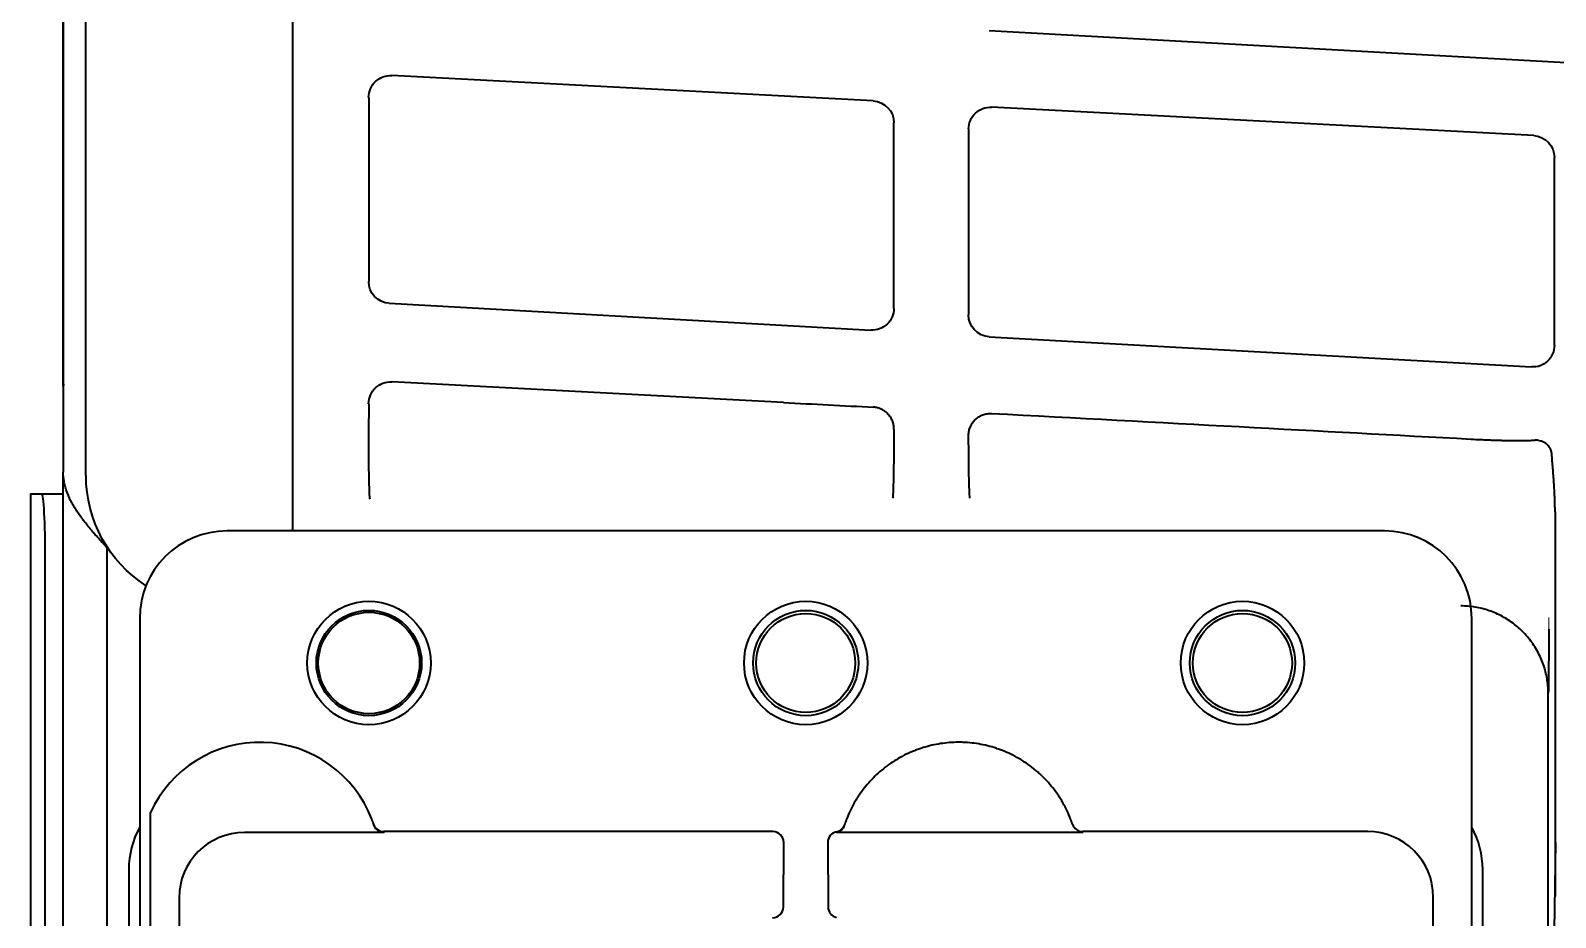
# Model space of a CAD drawing. Extents: x 5997 to 10491, y -672 to 3388.
# Drawn here: x 8371.6 to 8441.4, y 3231.1 to 3271.7 of the extents above; entities that cross this region are included whole.
import ezdxf

# ---------------------------------------------------------------- set-up
doc = ezdxf.new("R2010")
doc.units = 0
doc.header["$LTSCALE"] = 5
doc.layers.add('1', color=7, linetype='CONTINUOUS', true_color=0xffffff)

msp = doc.modelspace()

# ---------------------------------------------------------------- linework, layer by layer
at = {"layer": '1', "color": 7, "linetype": 'Continuous', "lineweight": 35}
for p, q in [((8374.114, 3251.359), (8374.114, 3313.296)), ((8373.073, 3312.329), (8373.073, 3255.533)), ((8373.075, 3255.518), (8373.075, 3312.328)), ((8383.583, 3248.826), (8383.583, 3304.576)), ((8415.475, 3271.739), (8699.86, 3255.886)), ((8410.167, 3268.513), (8388.112, 3269.672)), ((8387.059, 3268.673), (8387.059, 3260.248)), ((8440.41, 3266.925), (8415.583, 3268.229)), ((8411.113, 3259.017), (8411.113, 3267.516)), ((8414.529, 3267.231), (8414.529, 3258.716)), ((8441.356, 3257.331), (8441.356, 3265.928)), ((8388.004, 3259.249), (8410.059, 3258.02)), ((8415.475, 3257.718), (8440.302, 3256.334)), ((8406.058, 3254.709), (8388.112, 3255.651)), ((8373.073, 3255.533), (8373.075, 3255.518)), ((8373.073, 3255.463), (8373.073, 3251.526)), ((8373.078, 3255.497), (8373.074, 3255.472)), ((8373.078, 3251.666), (8373.078, 3255.486)), ((8387.059, 3254.653), (8387.059, 3253.981)), ((8373.073, 2431.526), (8373.073, 3251.526)), ((8371.573, 3250.526), (8371.573, 2414.526)), ((8371.576, 3250.526), (8371.573, 3250.526)), ((8371.576, 3250.526), (8372.094, 3250.526)), ((8372.094, 3250.526), (8373.073, 3250.526)), ((8441.384, 3249.704), (8441.384, 3232.106)), ((8433.573, 3248.826), (8380.572, 3248.826)), ((8375.073, 3248.108), (8375.073, 3207.375)), ((8372.251, 2417.526), (8372.251, 3247.526)), ((8376.573, 3244.827), (8376.573, 3167.826)), ((8437.573, 3167.826), (8437.573, 3244.827)), ((8441.073, 3241.403), (8441.073, 3241.396)), ((8441.073, 3214.253), (8441.073, 3241.396)), ((8377.073, 3230.208), (8377.073, 3235.944)), ((8419.294, 3235.383), (8419.287, 3235.404)), ((8387.774, 3235.024), (8381.375, 3235.024)), ((8405.566, 3235.063), (8387.76, 3235.063)), ((8419.774, 3235.024), (8408.599, 3235.024)), ((8432.81, 3235.063), (8419.761, 3235.063)), ((8406.051, 3231.616), (8406.066, 3234.563)), ((8408.079, 3234.563), (8408.094, 3231.616)), ((8440.973, 3208.526), (8441.427, 3234.561)), ((8376.073, 3233.327), (8376.073, 3209.278)), ((8438.073, 3179.326), (8438.073, 3233.327)), ((8378.375, 3232.024), (8378.375, 3228.428)), ((8435.81, 3207.832), (8435.81, 3232.064))]:
    msp.add_line(p, q, dxfattribs=at)
at = {"layer": '1', "color": 51, "linetype": 'Continuous', "lineweight": 13}
for p, q in [((8373.073, 3255.533), (8373.073, 3255.533)), ((8373.074, 3255.463), (8373.073, 3255.463)), ((8441.073, 3241.403), (8441.077, 3241.417))]:
    msp.add_line(p, q, dxfattribs=at)
at = {"layer": '1', "color": 7, "linetype": 'Continuous', "lineweight": 35}
for centre, radius in [((8387.073, 3242.782), 2.825), ((8387.073, 3242.782), 2.411), ((8407.073, 3242.782), 2.825), ((8407.073, 3242.782), 2.411), ((8427.073, 3242.782), 2.825), ((8427.073, 3242.782), 2.411), ((8387.073, 3242.782), 2.32), ((8407.073, 3242.782), 2.267), ((8427.073, 3242.782), 2.267)]:
    msp.add_circle(centre, radius, dxfattribs=at)
msp.add_arc((8382.073, 3233.652), 5.5, 21.10696, 155.38002, dxfattribs=at)
at = {"layer": '1', "color": 7, "linetype": 'Continuous', "lineweight": 35, "extrusion": (0, 0, -1)}
for centre, major_axis, ratio, start_param, end_param in [((8388.058, 3268.674), (-0.829, -0.56), 0.999069, 0.594221, 2.218099), ((8410.112, 3267.515), (-0.996, -0.091), 0.99936, 1.71631, 3.232194), ((8415.529, 3267.231), (-0.829, -0.56), 0.999069, 0.594221, 2.218099), ((8440.356, 3265.927), (-0.996, -0.091), 0.99936, 1.71631, 3.232194), ((8388.058, 3260.247), (0.821, -0.571), 0.999112, 1.017308, 2.533193), ((8410.112, 3259.018), (0.996, -0.089), 0.999321, 6.194725, 7.818603), ((8415.529, 3258.716), (0.821, -0.571), 0.999112, 1.017308, 2.533193), ((8440.356, 3257.332), (0.996, -0.089), 0.999321, 6.194725, 7.818603), ((8388.058, 3254.653), (-0.829, -0.56), 0.999069, 0.594221, 2.218099), ((8402.472, 3254.703), (68.448, -3.585), 0.002827, 4.764653, 4.824887), ((8387.123, 3253.981), (0, -3.7), 0.017454, 0.052356, 1.570818), ((8402.472, 3254.703), (68.448, -3.585), 0.002827, 4.904975, 5.249826), ((8411.048, 3254.017), (0, -3.7), 0.017473, 4.854413, 6.230773), ((8414.594, 3254.025), (0, -3.7), 0.017454, 0.052356, 1.34729), ((8380.12, 3251.374), (-4.251, -4.251), 0.997946, 6.0701, 7.067214)]:
    msp.add_ellipse(centre, major_axis=major_axis, ratio=ratio, start_param=start_param, end_param=end_param, dxfattribs=at)
at = {"layer": '1', "color": 7, "linetype": 'Continuous', "lineweight": 35}
for centre, major_axis, ratio, start_param, end_param in [((8372.406, 3255.533), (0, -2), 0.333523, 1.55335, 1.570793), ((8356.612, 3255.533), (16.463, -0.034), 0.121466, 6.270991, 6.300279), ((8372.406, 3255.533), (0.026, -2), 0.333349, 1.531552, 1.548995), ((8375.074, 3359.841), (-1.998, -104.324), 0.000761, 6.278374, 6.306074), ((8372.094, 3247.526), (0, -3), 0.052336, 1.570796, 3.141593), ((8380.573, 3244.826), (2.829, -2.829), 0.999695, 2.356347, 3.926839), ((8433.572, 3244.826), (-2.829, -2.829), 0.999695, 2.356347, 3.926839), ((8382.065, 3233.65), (-5.228, -1.734), 0.999252, 3.138522, 3.145428), ((8387.76, 3235.563), (0.474, 0.159), 0.999831, 3.141593, 4.388346), ((8408.379, 3235.543), (-0.473, 0.161), 0.999761, 2.10121, 3.149501), ((8419.761, 3235.563), (0.475, 0.157), 0.999831, 3.145682, 4.39242), ((8380.073, 3233.326), (-2.829, 2.829), 0.999695, 0.279915, 0.785246), ((8381.376, 3232.023), (-2.122, 2.122), 0.999695, 5.497939, 7.068431), ((8382.072, 3233.152), (-5.684, -1.924), 0.999938, 3.132345, 3.139281), ((8405.566, 3234.563), (-0.224, -0.448), 0.999239, 2.03449, 3.605134), ((8408.579, 3234.563), (0.224, -0.448), 0.999239, 2.880101, 4.248696), ((8408.599, 3234.524), (0.224, -0.447), 0.99981, 2.678052, 2.916971), ((8432.809, 3232.063), (-2.122, -2.122), 0.999543, 2.356347, 3.926839), ((8434.072, 3233.326), (2.829, 2.829), 0.999695, 5.497939, 6.003271), ((8405.551, 3231.619), (-0.447, -0.224), 0.99981, 1.107255, 2.677899), ((8408.594, 3231.619), (0.447, -0.224), 0.99981, 3.605286, 4.952817)]:
    msp.add_ellipse(centre, major_axis=major_axis, ratio=ratio, start_param=start_param, end_param=end_param, dxfattribs=at)
for points, degree in [([(8373.077, 3255.552), (8373.078, 3255.531), (8373.078, 3255.509), (8373.078, 3255.488)], 3), ([(8441.073, 3241.403), (8441.073, 3241.513), (8441.063, 3241.733), (8441.022, 3242.061), (8440.954, 3242.384), (8440.859, 3242.701), (8440.739, 3243.008), (8440.593, 3243.305), (8440.424, 3243.589), (8440.231, 3243.857), (8440.017, 3244.109), (8439.783, 3244.343), (8439.531, 3244.556), (8439.262, 3244.748), (8438.977, 3244.917), (8438.68, 3245.062), (8438.372, 3245.182), (8438.055, 3245.276), (8437.731, 3245.344), (8437.403, 3245.385), (8437.182, 3245.394), (8437.072, 3245.394)], 3), ([(8408.853, 3235.385), (8408.848, 3235.371), (8408.843, 3235.357), (8408.838, 3235.342)], 3), ([(8419.294, 3235.383), (8419.299, 3235.367)], 1)]:
    msp.add_open_spline(points, degree=degree, dxfattribs=at)
for points, degree, knots in [([(8411.112, 3253.494), (8411.112, 3253.525), (8411.11, 3253.557), (8411.104, 3253.621), (8411.1, 3253.652), (8411.082, 3253.745), (8411.065, 3253.805), (8411.03, 3253.893), (8411.016, 3253.922), (8410.988, 3253.978), (8410.972, 3254.006), (8410.921, 3254.085), (8410.883, 3254.135), (8410.795, 3254.227), (8410.748, 3254.269), (8410.683, 3254.315), (8410.67, 3254.324), (8410.643, 3254.341), (8410.603, 3254.366), (8410.533, 3254.403), (8410.475, 3254.426), (8410.431, 3254.442), (8410.416, 3254.447), (8410.385, 3254.456), (8410.37, 3254.46), (8410.293, 3254.48), (8410.23, 3254.489), (8410.167, 3254.492)], 3, [0, 0, 0, 0, 0.0625, 0.0625, 0.125, 0.125, 0.25, 0.25, 0.3125, 0.3125, 0.375, 0.375, 0.5, 0.5, 0.625, 0.625, 0.65625, 0.65625, 0.6875, 0.75, 0.8125, 0.8125, 0.84375, 0.84375, 0.875, 0.875, 1, 1, 1, 1]), ([(8414.531, 3253.205), (8414.531, 3253.239), (8414.532, 3253.273), (8414.538, 3253.324), (8414.54, 3253.341), (8414.545, 3253.375), (8414.548, 3253.391), (8414.565, 3253.474), (8414.585, 3253.539), (8414.625, 3253.631), (8414.64, 3253.662), (8414.664, 3253.707), (8414.673, 3253.721), (8414.691, 3253.75), (8414.719, 3253.793), (8414.75, 3253.833), (8414.794, 3253.885), (8414.818, 3253.909), (8414.891, 3253.979), (8414.944, 3254.021), (8415.016, 3254.065), (8415.031, 3254.074), (8415.06, 3254.09), (8415.076, 3254.098), (8415.121, 3254.121), (8415.152, 3254.134), (8415.247, 3254.169), (8415.312, 3254.186), (8415.414, 3254.202), (8415.447, 3254.205), (8415.515, 3254.208), (8415.549, 3254.208), (8415.583, 3254.206)], 3, [0, 0, 0, 0, 0.0625, 0.0625, 0.09375, 0.09375, 0.125, 0.125, 0.25, 0.25, 0.3125, 0.3125, 0.34375, 0.34375, 0.375, 0.4375, 0.4375, 0.5, 0.5, 0.625, 0.625, 0.65625, 0.65625, 0.6875, 0.6875, 0.75, 0.75, 0.875, 0.875, 0.9375, 0.9375, 1, 1, 1, 1]), ([(8437.522, 3253.034), (8437.685, 3253.025), (8437.846, 3253.017), (8438.045, 3253.008), (8438.085, 3253.006), (8438.164, 3253.003), (8438.282, 3252.998), (8438.398, 3252.994), (8438.625, 3252.985), (8438.771, 3252.981), (8438.949, 3252.976), (8438.984, 3252.976), (8439.054, 3252.974), (8439.158, 3252.972), (8439.257, 3252.97), (8439.354, 3252.969), (8439.386, 3252.968), (8439.449, 3252.967), (8439.542, 3252.967), (8439.63, 3252.966), (8439.799, 3252.966), (8439.904, 3252.967), (8440.049, 3252.969), (8440.096, 3252.97), (8440.163, 3252.971), (8440.185, 3252.972), (8440.227, 3252.973), (8440.247, 3252.974), (8440.347, 3252.978), (8440.417, 3252.982), (8440.478, 3252.986)], 3, [0, 0, 0, 0, 0.125, 0.125, 0.15625, 0.15625, 0.1875, 0.25, 0.25, 0.375, 0.375, 0.40625, 0.40625, 0.4375, 0.5, 0.5, 0.53125, 0.53125, 0.5625, 0.625, 0.625, 0.75, 0.75, 0.8125, 0.8125, 0.84375, 0.84375, 0.875, 0.875, 1, 1, 1, 1]), ([(8441.238, 3252.356), (8441.236, 3252.379), (8441.233, 3252.402), (8441.224, 3252.448), (8441.212, 3252.492), (8441.196, 3252.535), (8441.178, 3252.577), (8441.168, 3252.598), (8441.133, 3252.659), (8441.106, 3252.696), (8441.061, 3252.747), (8441.045, 3252.763), (8441.02, 3252.786), (8441.011, 3252.793), (8440.993, 3252.808), (8440.985, 3252.815), (8440.939, 3252.849), (8440.901, 3252.873), (8440.841, 3252.903), (8440.82, 3252.913), (8440.779, 3252.929), (8440.758, 3252.937), (8440.695, 3252.957), (8440.652, 3252.966), (8440.588, 3252.977), (8440.566, 3252.98), (8440.523, 3252.984), (8440.501, 3252.986), (8440.479, 3252.986)], 3, [0, 0, 0, 0, 0.0625, 0.0625, 0.125, 0.1875, 0.1875, 0.25, 0.25, 0.375, 0.375, 0.4375, 0.4375, 0.46875, 0.46875, 0.5, 0.5, 0.625, 0.625, 0.6875, 0.6875, 0.75, 0.75, 0.875, 0.875, 0.9375, 0.9375, 1, 1, 1, 1]), ([(8441.384, 3249.704), (8441.385, 3249.925), (8441.379, 3250.146), (8441.361, 3250.588), (8441.348, 3250.809), (8441.319, 3251.251), (8441.302, 3251.472), (8441.269, 3251.914), (8441.252, 3252.134), (8441.238, 3252.356)], 3, [0, 0, 0, 0, 0.25, 0.25, 0.5, 0.5, 0.75, 0.75, 1, 1, 1, 1]), ([(8375.073, 3248.062), (8374.943, 3248.206), (8374.813, 3248.349), (8374.621, 3248.565), (8374.557, 3248.637), (8374.463, 3248.746), (8374.431, 3248.782), (8374.369, 3248.855), (8374.338, 3248.891), (8374.187, 3249.072), (8374.071, 3249.216), (8373.854, 3249.504), (8373.752, 3249.649), (8373.565, 3249.94), (8373.482, 3250.084), (8373.337, 3250.372), (8373.275, 3250.515), (8373.2, 3250.732), (8373.178, 3250.804), (8373.154, 3250.895), (8373.15, 3250.913), (8373.141, 3250.949), (8373.128, 3251.004), (8373.117, 3251.058), (8373.086, 3251.239), (8373.073, 3251.382), (8373.073, 3251.526)], 3, [0, 0, 0, 0, 0.125, 0.125, 0.1875, 0.1875, 0.21875, 0.21875, 0.25, 0.25, 0.375, 0.375, 0.5, 0.5, 0.625, 0.625, 0.75, 0.75, 0.8125, 0.8125, 0.828125, 0.828125, 0.84375, 0.875, 0.875, 1, 1, 1, 1]), ([(8441.102, 3244.336), (8441.101, 3243.877), (8441.097, 3243.378), (8441.094, 3242.935), (8441.089, 3242.417), (8441.086, 3242.189), (8441.083, 3241.908), (8441.081, 3241.728), (8441.077, 3241.417)], 2, [0, 0, 0, 0.386749, 0.386749, 0.693374, 0.693374, 0.846687, 0.846687, 1, 1, 1]), ([(8419.204, 3235.633), (8419.104, 3235.892), (8418.985, 3236.142), (8418.83, 3236.413), (8418.812, 3236.443), (8418.777, 3236.503), (8418.759, 3236.532), (8418.704, 3236.621), (8418.666, 3236.679), (8418.55, 3236.85), (8418.468, 3236.961), (8418.213, 3237.284), (8418.027, 3237.485), (8417.775, 3237.72), (8417.698, 3237.79), (8417.619, 3237.857), (8417.566, 3237.901), (8417.539, 3237.923), (8417.403, 3238.032), (8417.292, 3238.114), (8416.952, 3238.347), (8416.715, 3238.484), (8416.344, 3238.664), (8416.218, 3238.719), (8416.057, 3238.782), (8416.025, 3238.795), (8415.96, 3238.819), (8415.927, 3238.831), (8415.829, 3238.865), (8415.763, 3238.887), (8415.433, 3238.989), (8415.166, 3239.05), (8414.759, 3239.111), (8414.622, 3239.127), (8414.416, 3239.142), (8414.313, 3239.148), (8414.209, 3239.151), (8414.14, 3239.152), (8414.105, 3239.152), (8413.793, 3239.152), (8413.519, 3239.131), (8412.977, 3239.049), (8412.709, 3238.988), (8412.412, 3238.896), (8412.379, 3238.885), (8412.313, 3238.863), (8412.28, 3238.852), (8412.182, 3238.817), (8412.117, 3238.793), (8411.924, 3238.717), (8411.798, 3238.662), (8411.428, 3238.482), (8411.191, 3238.345), (8410.907, 3238.15), (8410.822, 3238.09), (8410.74, 3238.027), (8410.685, 3237.985), (8410.657, 3237.963), (8410.522, 3237.855), (8410.418, 3237.764), (8410.116, 3237.483), (8409.931, 3237.281), (8409.675, 3236.958), (8409.594, 3236.847), (8409.497, 3236.704), (8409.478, 3236.675), (8409.44, 3236.616), (8409.421, 3236.587), (8409.366, 3236.499), (8409.331, 3236.439), (8409.159, 3236.138), (8409.04, 3235.888), (8408.94, 3235.629)], 3, [0, 0, 0, 0, 0.0625, 0.0625, 0.070313, 0.070313, 0.078125, 0.078125, 0.09375, 0.09375, 0.125, 0.125, 0.1875, 0.1875, 0.203125, 0.210938, 0.210938, 0.21875, 0.21875, 0.25, 0.25, 0.3125, 0.3125, 0.34375, 0.34375, 0.351563, 0.351563, 0.359375, 0.359375, 0.375, 0.375, 0.4375, 0.4375, 0.46875, 0.46875, 0.484375, 0.492188, 0.492188, 0.5, 0.5, 0.5625, 0.5625, 0.625, 0.625, 0.632812, 0.632812, 0.640625, 0.640625, 0.65625, 0.65625, 0.6875, 0.6875, 0.75, 0.75, 0.765625, 0.773437, 0.773437, 0.78125, 0.78125, 0.8125, 0.8125, 0.875, 0.875, 0.90625, 0.90625, 0.914062, 0.914062, 0.921875, 0.921875, 0.9375, 0.9375, 1, 1, 1, 1]), ([(8387.287, 3235.404), (8387.286, 3235.404), (8387.286, 3235.406), (8387.284, 3235.412), (8387.282, 3235.416), (8387.278, 3235.428), (8387.276, 3235.435), (8387.27, 3235.452), (8387.267, 3235.461), (8387.26, 3235.482), (8387.255, 3235.494), (8387.247, 3235.519), (8387.242, 3235.532), (8387.234, 3235.553), (8387.232, 3235.56), (8387.226, 3235.574), (8387.224, 3235.581), (8387.215, 3235.603), (8387.21, 3235.618), (8387.204, 3235.633)], 3, [0, 0, 0, 0, 0.125, 0.125, 0.25, 0.25, 0.375, 0.375, 0.5, 0.5, 0.625, 0.625, 0.75, 0.75, 0.8125, 0.8125, 0.875, 0.875, 1, 1, 1, 1]), ([(8408.94, 3235.629), (8408.934, 3235.614), (8408.929, 3235.598), (8408.92, 3235.576), (8408.917, 3235.568), (8408.912, 3235.553), (8408.909, 3235.546), (8408.901, 3235.524), (8408.896, 3235.511), (8408.889, 3235.491), (8408.887, 3235.485), (8408.883, 3235.472), (8408.881, 3235.466), (8408.875, 3235.449), (8408.871, 3235.439), (8408.867, 3235.425), (8408.865, 3235.421), (8408.862, 3235.413), (8408.861, 3235.41), (8408.858, 3235.4), (8408.856, 3235.395), (8408.854, 3235.389), (8408.854, 3235.388), (8408.853, 3235.386), (8408.853, 3235.385), (8408.853, 3235.385)], 3, [0, 0, 0, 0, 0.125, 0.125, 0.1875, 0.1875, 0.25, 0.25, 0.375, 0.375, 0.4375, 0.4375, 0.5, 0.5, 0.625, 0.625, 0.6875, 0.6875, 0.75, 0.75, 0.875, 0.875, 0.9375, 0.9375, 1, 1, 1, 1]), ([(8419.287, 3235.404), (8419.286, 3235.404), (8419.286, 3235.406), (8419.284, 3235.41), (8419.284, 3235.412), (8419.282, 3235.417), (8419.281, 3235.419), (8419.278, 3235.428), (8419.276, 3235.435), (8419.272, 3235.447), (8419.27, 3235.452), (8419.267, 3235.461), (8419.265, 3235.466), (8419.26, 3235.482), (8419.256, 3235.494), (8419.249, 3235.512), (8419.247, 3235.519), (8419.242, 3235.532), (8419.239, 3235.539), (8419.232, 3235.559), (8419.227, 3235.574), (8419.218, 3235.596), (8419.215, 3235.603), (8419.21, 3235.618), (8419.207, 3235.626), (8419.204, 3235.633)], 3, [0, 0, 0, 0, 0.125, 0.125, 0.1875, 0.1875, 0.25, 0.25, 0.375, 0.375, 0.4375, 0.4375, 0.5, 0.5, 0.625, 0.625, 0.6875, 0.6875, 0.75, 0.75, 0.875, 0.875, 0.9375, 0.9375, 1, 1, 1, 1]), ([(8387.774, 3235.024), (8387.747, 3235.024), (8387.695, 3235.028), (8387.645, 3235.04), (8387.607, 3235.052), (8387.595, 3235.057), (8387.571, 3235.067), (8387.559, 3235.072), (8387.524, 3235.09), (8387.502, 3235.103), (8387.47, 3235.126), (8387.46, 3235.134), (8387.44, 3235.151), (8387.43, 3235.16), (8387.402, 3235.188), (8387.385, 3235.207), (8387.355, 3235.25), (8387.341, 3235.272), (8387.317, 3235.319), (8387.307, 3235.343), (8387.298, 3235.368)], 3, [0, 0, 0, 0, 0.125, 0.25, 0.25, 0.3125, 0.3125, 0.375, 0.375, 0.5, 0.5, 0.5625, 0.5625, 0.625, 0.625, 0.75, 0.75, 0.875, 0.875, 1, 1, 1, 1]), ([(8408.481, 3235.01), (8408.48, 3235.016), (8408.48, 3235.022), (8408.48, 3235.037), (8408.479, 3235.045), (8408.479, 3235.053)], 3, [0, 0, 0, 0, 0.441588, 0.441588, 1, 1, 1, 1]), ([(8408.838, 3235.342), (8408.825, 3235.301), (8408.807, 3235.263), (8408.778, 3235.218), (8408.772, 3235.209), (8408.76, 3235.192), (8408.753, 3235.183), (8408.733, 3235.159), (8408.704, 3235.128), (8408.671, 3235.101), (8408.645, 3235.083), (8408.636, 3235.077), (8408.618, 3235.065), (8408.609, 3235.06), (8408.562, 3235.035), (8408.522, 3235.02), (8408.481, 3235.01)], 3, [0, 0, 0, 0, 0.25, 0.25, 0.3125, 0.3125, 0.375, 0.375, 0.5, 0.625, 0.625, 0.6875, 0.6875, 0.75, 0.75, 1, 1, 1, 1])]:
    msp.add_open_spline(points, degree=degree, knots=knots, dxfattribs=at)
at = {"layer": '1', "color": 51, "linetype": 'Continuous', "lineweight": 13}
msp.add_open_spline([(8441.103, 3244.859), (8441.103, 3244.605), (8441.102, 3244.336)], degree=2, dxfattribs=at)

doc.saveas('drawing.dxf')
